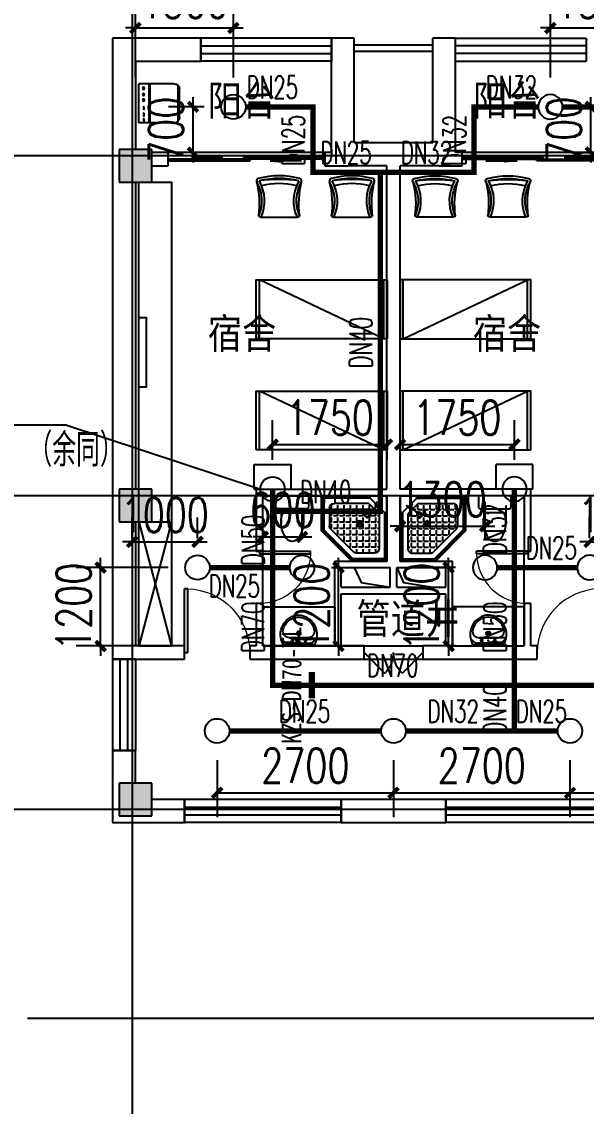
# Model space of a CAD drawing. Extents: x 0 to 2838408, y -923048 to 203859.
# Drawn here: x 2679573 to 2688213, y -485402 to -468805 of the extents above; entities that cross this region are included whole.
import ezdxf
from ezdxf.enums import TextEntityAlignment as Align

# ---------------------------------------------------------------- set-up
doc = ezdxf.new("R2010")
doc.units = 0
doc.header["$LTSCALE"] = 1000
for name, color, linetype in [('A-Fixt', 81, 'Continuous'), ('CLAYER', 7, 'Continuous'), ('COLUMN', 9, 'Continuous'), ('DIM_喷淋', 3, 'Continuous'), ('DOOR_FIRE', 4, 'Continuous'), ('DOTE', 8, 'Continuous'), ('E2-栏杆', 92, 'Continuous'), ('EQUIP_喷头', 7, 'Continuous'), ('PIPE-喷淋', 6, 'Continuous'), ('PUB_HATCH', 8, 'Continuous'), ('PUB_TEXT', 7, 'Continuous'), ('TEXT_喷淋', 7, 'Continuous'), ('TWT_DIM', 3, 'Continuous'), ('WALL', 9, 'Continuous'), ('WINDOW', 4, 'Continuous'), ('XREF', 8, 'Continuous'), ('抗震支吊架', 2, 'Continuous'), ('洁具', 213, 'Continuous'), ('配景', 3, 'Continuous')]:
    doc.layers.add(name, color=color, linetype=linetype)
doc.styles.add('_TCH_DIM', font='SIMPLEX', dxfattribs={"bigfont": 'GBCBIG'})
doc.styles.add('_TCH_DIM_T3', font='SIMPLEX', dxfattribs={"width": 0.75, "bigfont": 'HZTXT'})
doc.styles.add('_TWT_PIPEDN', font='SIMPLEX', dxfattribs={"width": 0.8, "height": 2.3, "bigfont": 'HZTXT'})
doc.styles.add('kzcad', font='', dxfattribs={"width": 0.8})
doc.styles.get("Standard").update_dxf_attribs({"font": 'geniso.shx', "bigfont": 'hztxt.shx'})
doc.styles.get('kzcad').set_extended_font_data('SimSun')
doc.dimstyles.new('_TWT_ARCH&&150', dxfattribs={"dimtxt": 525, "dimasz": 150, "dimexe": 375, "dimexo": 450, "dimgap": 150, "dimtad": 1, "dimdec": 0, "dimzin": 0, "dimdsep": 46, "dimtxsty": '_TCH_DIM_T3', "dimblk": 'ARCHTICK', "dimcen": 0.09, "dimclrt": 7, "dimazin": 2, "dimtfac": 1, "dimtdec": 0, "dimtix": 1, "dimtmove": 2, "dimatfit": 3, "dimfxl": 1, "dimtolj": 1, "dimtzin": 0, "dimarcsym": 0})

# ---------------------------------------------------------------- blocks, each defined once
blk = doc.blocks.new('1F平面-CAD导入_dwg_Drawing4_t3_dwg_$plan$00001613-474159-1F-927810-1F')
at = {"layer": '洁具'}
for p, q in [((-200, 170), (-430, 170)), ((-30, 250), (-170, 250)), ((-260, -140), (-260, 140)), ((-200, -170), (-200, -220)), ((-170, -250), (-30, -250))]:
    blk.add_line(p, q, dxfattribs=at)
for points in [[(-200, 220), (-200, 170), (-200, -170), (-430, -170)], [(0, -220), (0, 220)]]:
    blk.add_lwpolyline(points, dxfattribs=at)
for centre, radius, start, end in [((-413, -227), 398, 67.4505, 126.6381), ((-170, 220), 30, 90, 180), ((-30, 220), 30, 0, 90), ((-590, 0), 110, 123.4509, 236.5491), ((-413, 227), 398, 233.3619, 292.5495), ((-170, -220), 30, 180, 270), ((-30, -220), 30, 270, 0)]:
    blk.add_arc(centre, radius, start, end, dxfattribs=at)
blk = doc.blocks.new('$lvtry$00000169')
at = {"color": 0}
for p, q in [((259, -36), (259, 0)), ((259, -36), (36, -259)), ((276, -120), (120, -276)), ((144, -151), (291, -298)), ((151, -144), (298, -291)), ((259, -24), (976, -24)), ((259, -36), (964, -36)), ((270, -213), (270, -143)), ((276, -120), (808, -120)), ((366, -213), (366, -143)), ((462, -213), (462, -143)), ((558, -213), (558, -143)), ((655, -213), (655, -143)), ((751, -213), (751, -143)), ((847, -213), (847, -143)), ((964, -36), (976, -24)), ((964, -36), (964, -525)), ((976, -24), (976, -530)), ((36, -259), (0, -259)), ((24, -259), (24, -976)), ((36, -259), (36, -964)), ((120, -276), (120, -808)), ((120, -309), (147, -309)), ((173, -309), (173, -239)), ((173, -309), (243, -309)), ((183, -213), (205, -213)), ((220, -213), (243, -213)), ((270, -213), (340, -213)), ((270, -263), (270, -239)), ((334, -309), (340, -309)), ((366, -213), (436, -213)), ((366, -309), (366, -239)), ((366, -309), (436, -309)), ((462, -213), (532, -213)), ((462, -309), (462, -239)), ((462, -309), (532, -309)), ((558, -213), (628, -213)), ((558, -309), (558, -239)), ((558, -309), (628, -309)), ((655, -213), (725, -213)), ((655, -309), (655, -239)), ((655, -309), (725, -309)), ((751, -213), (821, -213)), ((751, -309), (751, -239)), ((751, -309), (821, -309)), ((847, -213), (880, -213)), ((847, -309), (847, -239)), ((847, -309), (880, -309)), ((880, -192), (880, -460)), ((120, -405), (147, -405)), ((173, -405), (173, -335)), ((173, -405), (243, -405)), ((173, -501), (173, -431)), ((270, -405), (270, -335)), ((270, -405), (340, -405)), ((270, -501), (270, -431)), ((366, -405), (366, -335)), ((366, -405), (379, -405)), ((366, -501), (366, -431)), ((462, -405), (462, -335)), ((462, -405), (532, -405)), ((462, -501), (462, -431)), ((558, -405), (558, -335)), ((558, -405), (628, -405)), ((558, -501), (558, -431)), ((655, -405), (655, -335)), ((655, -405), (725, -405)), ((655, -501), (655, -431)), ((751, -405), (751, -335)), ((751, -405), (821, -405)), ((751, -501), (751, -431)), ((847, -405), (847, -335)), ((847, -405), (880, -405)), ((847, -501), (847, -431)), ((120, -501), (147, -501)), ((120, -598), (147, -598)), ((173, -501), (243, -501)), ((173, -598), (173, -528)), ((173, -598), (243, -598)), ((173, -694), (173, -624)), ((270, -501), (340, -501)), ((270, -598), (270, -528)), ((270, -598), (340, -598)), ((270, -694), (270, -624)), ((366, -501), (436, -501)), ((366, -598), (366, -528)), ((366, -598), (436, -598)), ((366, -694), (366, -624)), ((462, -501), (532, -501)), ((462, -598), (462, -528)), ((462, -598), (532, -598)), ((462, -694), (462, -624)), ((859, -511), (511, -859)), ((964, -525), (525, -964)), ((976, -530), (530, -976)), ((558, -501), (628, -501)), ((558, -598), (558, -528)), ((558, -598), (628, -598)), ((558, -694), (558, -624)), ((655, -501), (725, -501)), ((655, -598), (655, -528)), ((655, -598), (725, -598)), ((655, -694), (655, -624)), ((751, -501), (821, -501)), ((751, -598), (751, -528)), ((751, -598), (773, -598)), ((847, -501), (867, -501)), ((964, -525), (976, -530)), ((120, -694), (147, -694)), ((120, -790), (147, -790)), ((173, -694), (243, -694)), ((173, -790), (173, -720)), ((173, -790), (243, -790)), ((173, -878), (173, -816)), ((270, -694), (340, -694)), ((270, -790), (270, -720)), ((270, -790), (340, -790)), ((270, -880), (270, -816)), ((366, -694), (436, -694)), ((366, -790), (366, -720)), ((366, -790), (436, -790)), ((366, -880), (366, -816)), ((462, -694), (532, -694)), ((462, -790), (462, -720)), ((462, -790), (532, -790)), ((462, -880), (462, -816)), ((558, -694), (628, -694)), ((558, -790), (558, -720)), ((558, -790), (580, -790)), ((655, -694), (676, -694)), ((36, -964), (24, -976)), ((24, -976), (530, -976)), ((36, -964), (525, -964)), ((192, -880), (460, -880)), ((525, -964), (530, -976))]:
    blk.add_line(p, q, dxfattribs=at)
blk.add_lwpolyline([(0, 0), (0, -1000), (540, -1000), (1000, -540), (1000, 0)], close=True)
for points in [[(0, 0), (0, -1000)], [(0, 0), (1000, 0)], [(1000, 0), (1000, -540)], [(136, -190), (148, -178), (132, -162), (121, -174)], [(190, -136), (178, -148), (162, -132), (174, -121)], [(1000, -540), (540, -1000)], [(0, -1000), (540, -1000)]]:
    blk.add_lwpolyline(points, close=True, dxfattribs=at)
for radius in [43.8, 31.1]:
    blk.add_circle((416, -428), radius, dxfattribs=at)
for centre, radius, start, end in [((808, -192), 72, 0, 90), ((296, -296), 40.6, 142.583, 128.4197), ((296, -296), 28.6, 145.828, 125.6599), ((808, -460), 72, 315, 0), ((192, -808), 72, 180, 270), ((460, -808), 72, 270, 315)]:
    blk.add_arc(centre, radius, start, end, dxfattribs=at)
for p in [(103, -156, 0), (156, -102, 0), (416, -428, 0)]:
    blk.add_point(p, dxfattribs=at)
blk = doc.blocks.new('$lvtry$00000178')
at = {"color": 0}
for p, q in [((-238, 0), (238, 0)), ((-214, -36), (-272, -91)), ((-180, -23), (180, -23)), ((-142, -105), (140, -105)), ((140, -105), (-142, -105)), ((216, -37), (268, -91))]:
    blk.add_line(p, q, dxfattribs=at)
blk.add_lwpolyline([(-104, -430, 0.224698), (110, -425, 0.348046), (269, -79), (239, 0), (-241, 0), (-271, -79, 0.356844)], format="xyb", close=True, dxfattribs=at)
for centre, radius in [((-100, -65), 16.3), ((1, -172), 31.6), ((100, -65), 16.3)]:
    blk.add_circle(centre, radius, dxfattribs=at)
at = {"color": 0, "lineweight": 13}
blk.add_circle((1, -172), 23, dxfattribs=at)
at = {"color": 0}
for centre, radius, start, end in [((-142, -205), 100, 90, 190.5602), ((-180, -73), 50, 90, 133.181), ((140, -205), 100, 349.4398, 90), ((180, -73), 50, 44.5607, 90), ((-1, -179), 243, 190.5602, 349.4398)]:
    blk.add_arc(centre, radius, start, end, dxfattribs=at)
for p in [(0, -65), (1, -172)]:
    blk.add_point(p, dxfattribs=at)
blk = doc.blocks.new('A$C70365C93')
at = {"layer": '洁具'}
blk.add_lwpolyline([(-1900, 2300), (-1900, 1700), (-800, 1700), (-800, 2300)], close=True, dxfattribs=at)
blk.add_blockref('$lvtry$00000178', (-1350, 2280), dxfattribs=at)
at = {"layer": '洁具', "rotation": 180}
blk.add_blockref('$lvtry$00000169', (0, 0), dxfattribs=at)
at = {"layer": '洁具', "extrusion": (0, 0, -1), "xscale": -1, "zscale": -1, "rotation": 90}
blk.add_blockref('1F平面-CAD导入_dwg_Drawing4_t3_dwg_$plan$00001613-474159-1F-927810-1F', (1450, 0), dxfattribs=at)
blk = doc.blocks.new('单人床')
at = {"layer": 'A-Fixt'}
for p, q in [((47774, 13973), (48674, 13973)), ((47774, 12073), (48674, 13973)), ((47774, 12073), (48674, 12073))]:
    blk.add_line(p, q, dxfattribs=at)
blk.add_lwpolyline([(47774, 14023), (48674, 14023), (48674, 12023), (47774, 12023), (47774, 14023)], dxfattribs=at)
blk = doc.blocks.new('CH_AP01')
for p, q in [((-311, 17), (-275, 0)), ((-275, 0), (275, 0)), ((275, 0), (311, 17))]:
    blk.add_line(p, q)
for centre, radius, start, end in [((-307, 555), 37.8, 100.1859, 202.8359), ((-1658, 202), 1360, 352.1659, 14.4283), ((-824, 250), 563, 335.5038, 31.0903), ((0, -579), 1213, 74.7104, 105.2896), ((0, -579), 1173, 75.0287, 104.9713), ((0, -1278), 1857, 80.611, 99.389), ((-824, 250), 603, 335.5038, 30.2691), ((0, -579), 1093, 75.8767, 104.1233), ((824, 250), 603, 149.7309, 204.4962), ((824, 250), 563, 148.9097, 204.4962), ((1658, 202), 1360, 165.5717, 187.8341), ((307, 555), 37.8, 337.1641, 79.8141)]:
    blk.add_arc(centre, radius, start, end)
blk = doc.blocks.new('A$C61295E98')
at = {"color": 3}
for p, q in [((544, 598), (0, 598)), ((0, 598), (0, 0)), ((161, 598), (161, 0)), ((170, 0), (170, 598)), ((603, 572), (603, 26)), ((624, 518), (624, 80)), ((544, 0), (0, 0))]:
    blk.add_line(p, q, dxfattribs=at)
for points in [[(82, 540), (75, 540), (75, 577), (82, 577)], [(82, 453), (75, 453), (75, 490), (82, 490)], [(82, 353), (75, 353), (75, 389), (82, 389)]]:
    blk.add_lwpolyline(points, close=True, dxfattribs=at)
for centre in [(74, 250), (74, 164), (74, 71)]:
    blk.add_circle(centre, 15.7, dxfattribs=at)
for centre, start, end in [((544, 518), 360, 90), ((544, 80), 270, 0)]:
    blk.add_arc(centre, 80, start, end, dxfattribs=at)
blk = doc.blocks.new('宿舍')
at = {"layer": 'A-Fixt'}
for p, q in [((47854, 13802), (48354, 15702)), ((48354, 13802), (47854, 15702)), ((47854, 13802), (48354, 13802))]:
    blk.add_line(p, q, dxfattribs=at)
for points in [[(47854, 8602), (48354, 8602), (48354, 15702), (47854, 15702)], [(47854, 10676), (47970, 10676), (47970, 11743), (47854, 11743)]]:
    blk.add_lwpolyline(points, close=True, dxfattribs=at)
at = {"xscale": -1, "rotation": 90}
for p in [(63677, 60475), (63677, 58775)]:
    blk.add_blockref('单人床', p, dxfattribs=at)
at = {"layer": 'A-Fixt', "xscale": -1, "rotation": 180}
for p in [(50002, 9140), (51117, 9140)]:
    blk.add_blockref('CH_AP01', p, dxfattribs=at)
at = {"layer": '配景', "color": 252}
blk.add_blockref('A$C61295E98', (47854, 7097), dxfattribs=at)
blk = doc.blocks.new('$WINLIB2D$00000001')
at = {"color": 0}
for points in [[(-0.5, 0.5), (-0.5, -0.5)], [(-0.5, 0.5), (0.5, 0.5)], [(0.5, -0.5), (0.5, 0.5)], [(0.5, 0.1667), (-0.5, 0.1667)], [(0.5, -0.1667), (-0.5, -0.1667)], [(-0.5, -0.5), (0.5, -0.5)]]:
    blk.add_lwpolyline(points, dxfattribs=at)
blk = doc.blocks.new('$DorLib2D$00000131')
at = {"color": 0, "linetype": 'Continuous'}
for p, q in [((0.15, 0.125), (0.2319, 0.1973)), ((0.2319, 0.1973), (0.2319, 0.125)), ((-0.5, 0.125), (-0.5, 0)), ((0.0192, 0.125), (-0.5, 0.125)), ((0.0192, 0), (0.0192, 0.125)), ((0.35, 0.125), (0.15, 0.125)), ((-0.5, 0), (0.0192, 0)), ((-0.024, 0), (0.5, 0)), ((-0.024, -0.125), (-0.024, 0)), ((0.5, 0), (0.5, -0.125)), ((-0.35, -0.125), (-0.15, -0.125)), ((-0.2319, -0.1973), (-0.2319, -0.125)), ((-0.15, -0.125), (-0.2319, -0.1973)), ((0.5, -0.125), (-0.024, -0.125))]:
    blk.add_line(p, q, dxfattribs=at)
blk = doc.blocks.new('$DorLib2D$00000116')
at = {"color": 0}
for p, q in [((-0.5, 0), (-0.146, 0.354)), ((0.5, 0), (0.146, 0.354))]:
    blk.add_line(p, q, dxfattribs=at)
for centre, start, end in [((-0.5, 0), 0, 45), ((0.5, 0), 135, 180)]:
    blk.add_arc(centre, 0.5, start, end, dxfattribs=at)
blk = doc.blocks.new('$DorLib2D$00000001')
for p, q in [((0.45, 0.975), (0.5, 0.975)), ((0.45, 0), (0.45, 0.975)), ((0.5, 0), (0.5, 0.975)), ((0.5, 0), (0.45, 0))]:
    blk.add_line(p, q)
at = {"lineweight": 13}
blk.add_arc((0.475, 0), 0.975, 91.4693, 180, dxfattribs=at)
blk = doc.blocks.new('3F1')
at = {"layer": 'PUB_HATCH'}
for points in [[(2345016.7, -470758.3), (2345016.7, -471258.3), (2345516.7, -471258.3), (2345516.7, -470758.3)], [(2345016.7, -475958.3), (2345016.7, -476458.3), (2345516.7, -476458.3), (2345516.7, -475958.3)], [(2345016.7, -480458.3), (2345016.7, -480958.3), (2345516.7, -480958.3), (2345516.7, -480458.3)]]:
    blk.add_hatch(color=256, dxfattribs=at).paths.add_polyline_path(points)
for points in [[(2348616.7, -477158.3), (2348720.3, -477388.5), (2349166.7, -477458.3)], [(2349266.7, -477158.3), (2349370.3, -477388.5), (2349816.7, -477458.3)]]:
    blk.add_lwpolyline(points)
at = {"layer": 'COLUMN'}
for p, q in [((2345016.7, -470758.3), (2345016.7, -471258.3)), ((2345516.7, -470758.3), (2345016.7, -470758.3)), ((2345516.7, -471258.3), (2345516.7, -470758.3)), ((2345016.7, -471258.3), (2345516.7, -471258.3)), ((2345016.7, -475958.3), (2345016.7, -476458.3)), ((2345516.7, -475958.3), (2345016.7, -475958.3)), ((2345516.7, -476458.3), (2345516.7, -475958.3)), ((2345016.7, -476458.3), (2345516.7, -476458.3)), ((2345016.7, -480458.3), (2345016.7, -480958.3)), ((2345516.7, -480458.3), (2345016.7, -480458.3)), ((2345516.7, -480958.3), (2345516.7, -480458.3)), ((2345016.7, -480958.3), (2345516.7, -480958.3))]:
    blk.add_line(p, q, dxfattribs=at)
at = {"layer": 'DOOR_FIRE'}
for p, q in [((2348766.7, -478358.3), (2349666.7, -478358.3)), ((2348766.7, -478558.3), (2349666.7, -478558.3))]:
    blk.add_line(p, q, dxfattribs=at)
at = {"layer": 'DOTE'}
for p, q in [((2345216.7, -467258.3), (2345216.7, -550458.3)), ((2345216.7, -467258.3), (2345216.7, -472708.1)), ((2453916.7, -470858.3), (2343216.7, -470858.3)), ((2453916.7, -470858.3), (2343216.7, -470858.3)), ((2346821.2, -470858.3), (2343216.7, -470858.3)), ((2453916.7, -476058.3), (2343216.7, -476058.3)), ((2453916.7, -480858.3), (2343216.7, -480858.3)), ((2364062.1, -484058.3), (2343616.1, -484058.3))]:
    blk.add_line(p, q, dxfattribs=at)
at = {"layer": 'E2-栏杆'}
for points in [[(2348616.7, -469158.3), (2349816.7, -469158.3)], [(2348616.7, -469258.3), (2349816.7, -469258.3)]]:
    blk.add_lwpolyline(points, dxfattribs=at)
at = {"layer": 'WALL'}
for p, q in [((2346266.7, -469058.3), (2344916.7, -469058.3)), ((2344916.7, -469058.3), (2344916.7, -470858.3)), ((2346266.7, -469408.3), (2346266.7, -469058.3)), ((2348616.7, -469058.3), (2348266.7, -469058.3)), ((2348266.7, -469058.3), (2348266.7, -469408.3)), ((2348616.7, -470658.3), (2348616.7, -469058.3)), ((2349816.7, -470658.3), (2349816.7, -469058.3)), ((2350166.7, -469058.3), (2349816.7, -469058.3)), ((2350166.7, -469408.3), (2350166.7, -469058.3)), ((2345266.7, -469408.3), (2346266.7, -469408.3)), ((2345266.7, -469408.3), (2345266.7, -470758.3)), ((2348266.7, -470808.3), (2348266.7, -469408.3)), ((2350166.7, -470808.3), (2350166.7, -469408.3)), ((2349216.7, -470658.3), (2348616.7, -470658.3)), ((2349816.7, -470658.3), (2349216.7, -470658.3)), ((2344916.7, -470858.3), (2344916.7, -476208.3)), ((2345766.7, -470808.3), (2345516.7, -470808.3)), ((2345766.7, -471008.3), (2345766.7, -470808.3)), ((2348266.7, -470808.3), (2348166.7, -470808.3)), ((2348166.7, -470808.3), (2348166.7, -471008.3)), ((2350266.7, -470808.3), (2350166.7, -470808.3)), ((2350266.7, -471008.3), (2350266.7, -470808.3)), ((2345516.7, -471008.3), (2345766.7, -471008.3)), ((2348166.7, -471008.3), (2348516.7, -471008.3)), ((2349116.7, -471008.3), (2348516.7, -471008.3)), ((2349116.7, -475958.3), (2349116.7, -471008.3)), ((2349916.7, -471008.3), (2349316.7, -471008.3)), ((2349316.7, -475958.3), (2349316.7, -471008.3)), ((2349916.7, -471008.3), (2350266.7, -471008.3)), ((2345266.7, -471258.3), (2345266.7, -475958.3)), ((2347116.7, -475958.3), (2349116.7, -475958.3)), ((2347116.7, -475958.3), (2347116.7, -476908.3)), ((2351316.7, -475958.3), (2349316.7, -475958.3)), ((2351316.7, -476908.3), (2351316.7, -475958.3)), ((2347216.7, -476058.3), (2349116.7, -476058.3)), ((2347216.7, -476908.3), (2347216.7, -476058.3)), ((2349116.7, -477058.3), (2349116.7, -476058.3)), ((2349316.7, -477058.3), (2349316.7, -476058.3)), ((2351216.7, -476058.3), (2349316.7, -476058.3)), ((2351216.7, -476058.3), (2351216.7, -476908.3)), ((2344916.7, -476208.3), (2344916.7, -478458.3)), ((2345266.7, -476458.3), (2345266.7, -478358.3)), ((2347116.7, -476908.3), (2347216.7, -476908.3)), ((2351216.7, -476908.3), (2351316.7, -476908.3)), ((2348316.7, -477058.3), (2349116.7, -477058.3)), ((2348316.7, -477558.3), (2348316.7, -477058.3)), ((2348416.7, -477158.3), (2349166.7, -477158.3)), ((2348416.7, -477458.3), (2348416.7, -477158.3)), ((2349166.7, -477458.3), (2349166.7, -477158.3)), ((2349266.7, -477158.3), (2350016.7, -477158.3)), ((2349266.7, -477458.3), (2349266.7, -477158.3)), ((2349316.7, -477058.3), (2350116.7, -477058.3)), ((2350016.7, -477458.3), (2350016.7, -477158.3)), ((2350116.7, -477558.3), (2350116.7, -477058.3)), ((2348416.7, -477458.3), (2349166.7, -477458.3)), ((2349266.7, -477458.3), (2350016.7, -477458.3)), ((2348316.7, -478358.3), (2348316.7, -477558.3)), ((2348416.7, -477558.3), (2349216.7, -477558.3)), ((2348416.7, -478358.3), (2348416.7, -477558.3)), ((2349216.7, -477558.3), (2350016.7, -477558.3)), ((2350016.7, -478358.3), (2350016.7, -477558.3)), ((2350116.7, -478358.3), (2350116.7, -477558.3)), ((2347216.7, -477708.3), (2347116.7, -477708.3)), ((2347116.7, -477708.3), (2347116.7, -478358.3)), ((2347216.7, -478358.3), (2347216.7, -477708.3)), ((2351316.7, -477708.3), (2351216.7, -477708.3)), ((2351216.7, -477708.3), (2351216.7, -478358.3)), ((2351316.7, -478358.3), (2351316.7, -477708.3)), ((2344916.7, -478458.3), (2344916.7, -478558.3)), ((2346016.7, -478358.3), (2345266.7, -478358.3)), ((2346016.7, -478558.3), (2346016.7, -478358.3)), ((2347116.7, -478358.3), (2347016.7, -478358.3)), ((2347016.7, -478358.3), (2347016.7, -478558.3)), ((2347216.7, -478358.3), (2348316.7, -478358.3)), ((2348766.7, -478358.3), (2348416.7, -478358.3)), ((2348766.7, -478558.3), (2348766.7, -478358.3)), ((2350016.7, -478358.3), (2349666.7, -478358.3)), ((2349666.7, -478358.3), (2349666.7, -478558.3)), ((2350116.7, -478358.3), (2351216.7, -478358.3)), ((2351416.7, -478358.3), (2351316.7, -478358.3)), ((2351416.7, -478558.3), (2351416.7, -478358.3)), ((2344916.7, -478558.3), (2345266.7, -478558.3)), ((2345266.7, -478558.3), (2346016.7, -478558.3)), ((2347016.7, -478558.3), (2347116.7, -478558.3)), ((2347116.7, -478558.3), (2348316.7, -478558.3)), ((2348316.7, -478558.3), (2348766.7, -478558.3)), ((2349666.7, -478558.3), (2350116.7, -478558.3)), ((2350116.7, -478558.3), (2351316.7, -478558.3)), ((2351316.7, -478558.3), (2351416.7, -478558.3)), ((2345266.7, -479958.3), (2344916.7, -479958.3)), ((2344916.7, -479958.3), (2344916.7, -481058.3)), ((2345266.7, -480458.3), (2345266.7, -479958.3)), ((2346017.2, -480708.3), (2345516.7, -480708.3)), ((2346017.2, -481058.3), (2346017.2, -480708.3)), ((2350016.7, -480708.3), (2348417.2, -480708.3)), ((2348417.2, -480708.3), (2348417.2, -481058.3)), ((2350016.7, -481058.3), (2350016.7, -480708.3)), ((2344916.7, -481058.3), (2346017.2, -481058.3)), ((2348417.2, -481058.3), (2350016.7, -481058.3))]:
    blk.add_line(p, q, dxfattribs=at)
at = {"layer": 'WINDOW'}
for p, q in [((2348166.7, -470808.3), (2345766.7, -470808.3)), ((2352666.7, -470808.3), (2350266.7, -470808.3)), ((2347216.7, -477708.3), (2347216.7, -476908.3)), ((2351216.7, -477708.3), (2351216.7, -476908.3))]:
    blk.add_line(p, q, dxfattribs=at)
at = {"xscale": -1, "rotation": 180}
for name, p in [('宿舍', (2297462.9, -462656.6)), ('A$C70365C93', (2349116.7, -476058.3))]:
    blk.add_blockref(name, p, dxfattribs=at)
at = {"rotation": 180}
for name, p in [('宿舍', (2400970.6, -462656.6)), ('A$C70365C93', (2349316.7, -476058.3))]:
    blk.add_blockref(name, p, dxfattribs=at)
at = {"layer": 'DOOR_FIRE', "xscale": 900, "yscale": -900, "zscale": 200}
blk.add_blockref('$DorLib2D$00000116', (2349216.7, -478458.3), dxfattribs=at)
at = {"layer": 'WINDOW'}
for name, p, xscale, yscale, zscale, rotation in [('$WINLIB2D$00000001', (2347266.7, -469233.3), 2000, 350, 2000, 180.000000000001), ('$WINLIB2D$00000001', (2351166.7, -469233.3), -2000, 350, -2000, 180), ('$DorLib2D$00000131', (2346966.7, -470908.3), 2400, -200, 2400, 180), ('$DorLib2D$00000131', (2351466.7, -470908.3), -2400, -200, -2400, 180), ('$DorLib2D$00000001', (2347166.7, -477308.3), 800, -800, 800, 90), ('$DorLib2D$00000001', (2351266.7, -477308.3), 800, 800, 800, 90), ('$WINLIB2D$00000001', (2345091.7, -479258.3), 1400, 350, 1400, 270.0000000000056), ('$WINLIB2D$00000001', (2347217.2, -480883.3), 2400, 350, 2400, 179.9999999999996), ('$WINLIB2D$00000001', (2351216.7, -480883.3), 2400, 350, 2400, 179.9999999999996)]:
    blk.add_blockref(name, p, dxfattribs=dict(at, xscale=xscale, yscale=yscale, zscale=zscale, rotation=rotation))
at = {"layer": 'WINDOW', "yscale": 1000}
for p, xscale, zscale in [((2346516.7, -478458.3), -1000, -1000), ((2351916.7, -478458.3), 1000, 1000)]:
    blk.add_blockref('$DorLib2D$00000001', p, dxfattribs=dict(at, xscale=xscale, zscale=zscale))
at = {"layer": 'CLAYER'}
blk.add_text('管道井', height=525, dxfattribs=at).set_placement((2348649.1, -478221.3))
at = {"layer": 'PUB_TEXT'}
for s, p in [('阳台', (2346373.5, -470290.2)), ('阳台', (2350433.9, -470290.2)), ('宿舍', (2346373.5, -473858)), ('宿舍', (2350427.9, -473858))]:
    blk.add_text(s, height=525, dxfattribs=at).set_placement(p)
blk = doc.blocks.new('_ArchTick')
at = {"color": 0, "linetype": 'ByBlock', "const_width": 0.4}
blk.add_lwpolyline([(-0.5, -0.5), (0.5, 0.5)], dxfattribs=at)
blk = doc.blocks.new('*D2399')
at = {"layer": 'Defpoints', "color": 0, "linetype": 'ByBlock', "transparency": 16777216}
for p in [(2686663, -476525), (2685363, -477158), (2686663, -477158)]:
    blk.add_point(p, dxfattribs=at)
at = {"layer": 'TWT_DIM', "color": 0, "linetype": 'ByBlock', "lineweight": -2, "transparency": 16777216}
for p, q in [((2685363, -476708), (2685363, -476150)), ((2686663, -476708), (2686663, -476150)), ((2685363, -476525), (2685213, -476525)), ((2685363, -476525), (2686663, -476525)), ((2686663, -476525), (2686813, -476525))]:
    blk.add_line(p, q, dxfattribs=at)
at = {"layer": 'TWT_DIM', "color": 0, "linetype": 'ByBlock', "lineweight": -2, "transparency": 16777216, "xscale": 150, "yscale": 150, "zscale": 150}
blk.add_blockref('_ArchTick', (2685363, -476525), dxfattribs=at)
at = {"layer": 'TWT_DIM', "color": 0, "linetype": 'ByBlock', "lineweight": -2, "transparency": 16777216, "xscale": 150, "yscale": 150, "zscale": 150, "rotation": 180}
blk.add_blockref('_ArchTick', (2686663, -476525), dxfattribs=at)
at = {"layer": 'TWT_DIM', "color": 7, "linetype": 'ByBlock', "transparency": 16777216, "insert": (2686013, -476112), "char_height": 525, "attachment_point": 5, "style": '_TCH_DIM_T3'}
blk.add_mtext('\\A1;1300', dxfattribs=at)
blk = doc.blocks.new('*D2444')
at = {"layer": 'Defpoints', "color": 0, "linetype": 'ByBlock', "transparency": 16777216}
for p in [(2689163, -468901), (2687663, -470108), (2689163, -470108)]:
    blk.add_point(p, dxfattribs=at)
at = {"layer": 'TWT_DIM', "color": 0, "linetype": 'ByBlock', "lineweight": -2, "transparency": 16777216}
for p, q in [((2687663, -469658), (2687663, -468526)), ((2689163, -469658), (2689163, -468526)), ((2687663, -468901), (2687513, -468901)), ((2687663, -468901), (2689163, -468901)), ((2689163, -468901), (2689313, -468901))]:
    blk.add_line(p, q, dxfattribs=at)
at = {"layer": 'TWT_DIM', "color": 0, "linetype": 'ByBlock', "lineweight": -2, "transparency": 16777216, "xscale": 150, "yscale": 150, "zscale": 150}
blk.add_blockref('_ArchTick', (2687663, -468901), dxfattribs=at)
at = {"layer": 'TWT_DIM', "color": 0, "linetype": 'ByBlock', "lineweight": -2, "transparency": 16777216, "xscale": 150, "yscale": 150, "zscale": 150, "rotation": 180}
blk.add_blockref('_ArchTick', (2689163, -468901), dxfattribs=at)
at = {"layer": 'TWT_DIM', "color": 7, "linetype": 'ByBlock', "transparency": 16777216, "insert": (2688413, -468488), "char_height": 525, "attachment_point": 5, "style": '_TCH_DIM_T3'}
blk.add_mtext('\\A1;1500', dxfattribs=at)
blk = doc.blocks.new('*D2445')
at = {"layer": 'Defpoints', "color": 0, "linetype": 'ByBlock', "transparency": 16777216}
for p in [(2687663, -470108), (2688282, -470108), (2687663, -470808)]:
    blk.add_point(p, dxfattribs=at)
at = {"layer": 'TWT_DIM', "color": 0, "linetype": 'ByBlock', "lineweight": -2, "transparency": 16777216}
for p, q in [((2688282, -470108), (2688282, -469958)), ((2688113, -470108), (2688657, -470108)), ((2688282, -470808), (2688282, -470108)), ((2688113, -470808), (2688657, -470808)), ((2688282, -470808), (2688282, -470958))]:
    blk.add_line(p, q, dxfattribs=at)
at = {"layer": 'TWT_DIM', "color": 0, "linetype": 'ByBlock', "lineweight": -2, "transparency": 16777216, "xscale": 150, "yscale": 150, "zscale": 150}
for p, rotation in [((2688282, -470108), 270), ((2688282, -470808), 90)]:
    blk.add_blockref('_ArchTick', p, dxfattribs=dict(at, rotation=rotation))
at = {"layer": 'TWT_DIM', "color": 7, "linetype": 'ByBlock', "transparency": 16777216, "insert": (2687869, -470458), "char_height": 525, "attachment_point": 5, "rotation": 90, "style": '_TCH_DIM_T3'}
blk.add_mtext('\\A1;700', dxfattribs=at)
blk = doc.blocks.new('*D2446')
at = {"layer": 'Defpoints', "color": 0, "linetype": 'ByBlock', "transparency": 16777216}
for p in [(2682813, -468901), (2681313, -470108), (2682813, -470108)]:
    blk.add_point(p, dxfattribs=at)
at = {"layer": 'TWT_DIM', "color": 0, "linetype": 'ByBlock', "lineweight": -2, "transparency": 16777216}
for p, q in [((2681313, -469658), (2681313, -468526)), ((2682813, -469658), (2682813, -468526)), ((2681313, -468901), (2681163, -468901)), ((2681313, -468901), (2682813, -468901)), ((2682813, -468901), (2682963, -468901))]:
    blk.add_line(p, q, dxfattribs=at)
at = {"layer": 'TWT_DIM', "color": 0, "linetype": 'ByBlock', "lineweight": -2, "transparency": 16777216, "xscale": 150, "yscale": 150, "zscale": 150}
blk.add_blockref('_ArchTick', (2681313, -468901), dxfattribs=at)
at = {"layer": 'TWT_DIM', "color": 0, "linetype": 'ByBlock', "lineweight": -2, "transparency": 16777216, "xscale": 150, "yscale": 150, "zscale": 150, "rotation": 180}
blk.add_blockref('_ArchTick', (2682813, -468901), dxfattribs=at)
at = {"layer": 'TWT_DIM', "color": 7, "linetype": 'ByBlock', "transparency": 16777216, "insert": (2682063, -468488), "char_height": 525, "attachment_point": 5, "style": '_TCH_DIM_T3'}
blk.add_mtext('\\A1;1500', dxfattribs=at)
blk = doc.blocks.new('*D2447')
at = {"layer": 'Defpoints', "color": 0, "linetype": 'ByBlock', "transparency": 16777216}
for p in [(2682194, -470108), (2682813, -470108), (2682813, -470808)]:
    blk.add_point(p, dxfattribs=at)
at = {"layer": 'TWT_DIM', "color": 0, "linetype": 'ByBlock', "lineweight": -2, "transparency": 16777216}
for p, q in [((2682194, -470108), (2682194, -469958)), ((2682363, -470108), (2681819, -470108)), ((2682194, -470808), (2682194, -470108)), ((2682363, -470808), (2681819, -470808)), ((2682194, -470808), (2682194, -470958))]:
    blk.add_line(p, q, dxfattribs=at)
at = {"layer": 'TWT_DIM', "color": 0, "linetype": 'ByBlock', "lineweight": -2, "transparency": 16777216, "xscale": 150, "yscale": 150, "zscale": 150}
for p, rotation in [((2682194, -470108), 270), ((2682194, -470808), 90)]:
    blk.add_blockref('_ArchTick', p, dxfattribs=dict(at, rotation=rotation))
at = {"layer": 'TWT_DIM', "color": 7, "linetype": 'ByBlock', "transparency": 16777216, "insert": (2681781, -470458), "char_height": 525, "attachment_point": 5, "rotation": 90, "style": '_TCH_DIM_T3'}
blk.add_mtext('\\A1;700', dxfattribs=at)
blk = doc.blocks.new('*D2562')
at = {"layer": 'Defpoints', "color": 0, "linetype": 'ByBlock', "transparency": 16777216}
for p in [(2687963, -479658), (2690663, -479658), (2690663, -480605)]:
    blk.add_point(p, dxfattribs=at)
at = {"layer": 'DIM_喷淋', "color": 0, "linetype": 'ByBlock', "lineweight": -2, "transparency": 16777216}
for p, q in [((2687963, -480108), (2687963, -480980)), ((2690663, -480108), (2690663, -480980)), ((2687963, -480605), (2690663, -480605))]:
    blk.add_line(p, q, dxfattribs=at)
at = {"layer": 'DIM_喷淋', "color": 0, "linetype": 'ByBlock', "lineweight": -2, "transparency": 16777216, "xscale": 150, "yscale": 150, "zscale": 150, "rotation": 180}
blk.add_blockref('_ArchTick', (2687963, -480605), dxfattribs=at)
at = {"layer": 'DIM_喷淋', "color": 0, "linetype": 'ByBlock', "lineweight": -2, "transparency": 16777216, "xscale": 150, "yscale": 150, "zscale": 150}
blk.add_blockref('_ArchTick', (2690663, -480605), dxfattribs=at)
at = {"layer": 'DIM_喷淋', "color": 7, "linetype": 'ByBlock', "transparency": 16777216, "insert": (2689313, -480192), "char_height": 525, "attachment_point": 5, "style": '_TCH_DIM_T3'}
blk.add_mtext('\\A1;2700', dxfattribs=at)
blk = doc.blocks.new('*D2563')
at = {"layer": 'Defpoints', "color": 0, "linetype": 'ByBlock', "transparency": 16777216}
for p in [(2685263, -479658), (2687963, -479658), (2687963, -480605)]:
    blk.add_point(p, dxfattribs=at)
at = {"layer": 'DIM_喷淋', "color": 0, "linetype": 'ByBlock', "lineweight": -2, "transparency": 16777216}
for p, q in [((2685263, -480108), (2685263, -480980)), ((2687963, -480108), (2687963, -480980)), ((2685263, -480605), (2687963, -480605))]:
    blk.add_line(p, q, dxfattribs=at)
at = {"layer": 'DIM_喷淋', "color": 0, "linetype": 'ByBlock', "lineweight": -2, "transparency": 16777216, "xscale": 150, "yscale": 150, "zscale": 150, "rotation": 180}
blk.add_blockref('_ArchTick', (2685263, -480605), dxfattribs=at)
at = {"layer": 'DIM_喷淋', "color": 0, "linetype": 'ByBlock', "lineweight": -2, "transparency": 16777216, "xscale": 150, "yscale": 150, "zscale": 150}
blk.add_blockref('_ArchTick', (2687963, -480605), dxfattribs=at)
at = {"layer": 'DIM_喷淋', "color": 7, "linetype": 'ByBlock', "transparency": 16777216, "insert": (2686613, -480192), "char_height": 525, "attachment_point": 5, "style": '_TCH_DIM_T3'}
blk.add_mtext('\\A1;2700', dxfattribs=at)
blk = doc.blocks.new('*D2564')
at = {"layer": 'Defpoints', "color": 0, "linetype": 'ByBlock', "transparency": 16777216}
for p in [(2682563, -479658), (2685263, -479658), (2685263, -480605)]:
    blk.add_point(p, dxfattribs=at)
at = {"layer": 'DIM_喷淋', "color": 0, "linetype": 'ByBlock', "lineweight": -2, "transparency": 16777216}
for p, q in [((2682563, -480108), (2682563, -480980)), ((2685263, -480108), (2685263, -480980)), ((2682563, -480605), (2685263, -480605))]:
    blk.add_line(p, q, dxfattribs=at)
at = {"layer": 'DIM_喷淋', "color": 0, "linetype": 'ByBlock', "lineweight": -2, "transparency": 16777216, "xscale": 150, "yscale": 150, "zscale": 150, "rotation": 180}
blk.add_blockref('_ArchTick', (2682563, -480605), dxfattribs=at)
at = {"layer": 'DIM_喷淋', "color": 0, "linetype": 'ByBlock', "lineweight": -2, "transparency": 16777216, "xscale": 150, "yscale": 150, "zscale": 150}
blk.add_blockref('_ArchTick', (2685263, -480605), dxfattribs=at)
at = {"layer": 'DIM_喷淋', "color": 7, "linetype": 'ByBlock', "transparency": 16777216, "insert": (2683913, -480192), "char_height": 525, "attachment_point": 5, "style": '_TCH_DIM_T3'}
blk.add_mtext('\\A1;2700', dxfattribs=at)
blk = doc.blocks.new('*D2605')
at = {"layer": 'Defpoints', "color": 0, "linetype": 'ByBlock', "transparency": 16777216}
for p in [(2687113, -475276), (2685363, -475958), (2687113, -475958)]:
    blk.add_point(p, dxfattribs=at)
at = {"layer": 'TWT_DIM', "color": 0, "linetype": 'ByBlock', "lineweight": -2, "transparency": 16777216}
for p, q in [((2685363, -475508), (2685363, -474901)), ((2687113, -475508), (2687113, -474901)), ((2685363, -475276), (2687113, -475276))]:
    blk.add_line(p, q, dxfattribs=at)
at = {"layer": 'TWT_DIM', "color": 0, "linetype": 'ByBlock', "lineweight": -2, "transparency": 16777216, "xscale": 150, "yscale": 150, "zscale": 150, "rotation": 180}
blk.add_blockref('_ArchTick', (2685363, -475276), dxfattribs=at)
at = {"layer": 'TWT_DIM', "color": 0, "linetype": 'ByBlock', "lineweight": -2, "transparency": 16777216, "xscale": 150, "yscale": 150, "zscale": 150}
blk.add_blockref('_ArchTick', (2687113, -475276), dxfattribs=at)
at = {"layer": 'TWT_DIM', "color": 7, "linetype": 'ByBlock', "transparency": 16777216, "insert": (2686238, -474863), "char_height": 525, "attachment_point": 5, "style": '_TCH_DIM_T3'}
blk.add_mtext('\\A1;1750', dxfattribs=at)
blk = doc.blocks.new('*D2606')
at = {"layer": 'Defpoints', "color": 0, "linetype": 'ByBlock', "transparency": 16777216}
for p in [(2689263, -476765), (2688263, -477158), (2689263, -477158)]:
    blk.add_point(p, dxfattribs=at)
at = {"layer": 'TWT_DIM', "color": 0, "linetype": 'ByBlock', "lineweight": -2, "transparency": 16777216}
for p, q in [((2688263, -476708), (2688263, -476390)), ((2689263, -476708), (2689263, -476390)), ((2688263, -476765), (2688113, -476765)), ((2688263, -476765), (2689263, -476765)), ((2689263, -476765), (2689413, -476765))]:
    blk.add_line(p, q, dxfattribs=at)
at = {"layer": 'TWT_DIM', "color": 0, "linetype": 'ByBlock', "lineweight": -2, "transparency": 16777216, "xscale": 150, "yscale": 150, "zscale": 150}
blk.add_blockref('_ArchTick', (2688263, -476765), dxfattribs=at)
at = {"layer": 'TWT_DIM', "color": 0, "linetype": 'ByBlock', "lineweight": -2, "transparency": 16777216, "xscale": 150, "yscale": 150, "zscale": 150, "rotation": 180}
blk.add_blockref('_ArchTick', (2689263, -476765), dxfattribs=at)
at = {"layer": 'TWT_DIM', "color": 7, "linetype": 'ByBlock', "transparency": 16777216, "insert": (2688763, -476352), "char_height": 525, "attachment_point": 5, "style": '_TCH_DIM_T3'}
blk.add_mtext('\\A1;1000', dxfattribs=at)
blk = doc.blocks.new('*D2607')
at = {"layer": 'Defpoints', "color": 0, "linetype": 'ByBlock', "transparency": 16777216}
for p in [(2686105, -477158), (2686663, -477158), (2686663, -478358)]:
    blk.add_point(p, dxfattribs=at)
at = {"layer": 'TWT_DIM', "color": 0, "linetype": 'ByBlock', "lineweight": -2, "transparency": 16777216}
for p, q in [((2686105, -477158), (2686105, -477008)), ((2686213, -477158), (2685730, -477158)), ((2686105, -478358), (2686105, -477158)), ((2686213, -478358), (2685730, -478358)), ((2686105, -478358), (2686105, -478508))]:
    blk.add_line(p, q, dxfattribs=at)
at = {"layer": 'TWT_DIM', "color": 0, "linetype": 'ByBlock', "lineweight": -2, "transparency": 16777216, "xscale": 150, "yscale": 150, "zscale": 150}
for p, rotation in [((2686105, -477158), 270), ((2686105, -478358), 90)]:
    blk.add_blockref('_ArchTick', p, dxfattribs=dict(at, rotation=rotation))
at = {"layer": 'TWT_DIM', "color": 7, "linetype": 'ByBlock', "transparency": 16777216, "insert": (2685692, -477758), "char_height": 525, "attachment_point": 5, "rotation": 90, "style": '_TCH_DIM_T3'}
blk.add_mtext('\\A1;1200', dxfattribs=at)
blk = doc.blocks.new('*D2609')
at = {"layer": 'Defpoints', "color": 0, "linetype": 'ByBlock', "transparency": 16777216}
for p in [(2685163, -475276), (2683413, -475958), (2685163, -475958)]:
    blk.add_point(p, dxfattribs=at)
at = {"layer": 'TWT_DIM', "color": 0, "linetype": 'ByBlock', "lineweight": -2, "transparency": 16777216}
for p, q in [((2683413, -475508), (2683413, -474901)), ((2685163, -475508), (2685163, -474901)), ((2683413, -475276), (2685163, -475276))]:
    blk.add_line(p, q, dxfattribs=at)
at = {"layer": 'TWT_DIM', "color": 0, "linetype": 'ByBlock', "lineweight": -2, "transparency": 16777216, "xscale": 150, "yscale": 150, "zscale": 150, "rotation": 180}
blk.add_blockref('_ArchTick', (2683413, -475276), dxfattribs=at)
at = {"layer": 'TWT_DIM', "color": 0, "linetype": 'ByBlock', "lineweight": -2, "transparency": 16777216, "xscale": 150, "yscale": 150, "zscale": 150}
blk.add_blockref('_ArchTick', (2685163, -475276), dxfattribs=at)
at = {"layer": 'TWT_DIM', "color": 7, "linetype": 'ByBlock', "transparency": 16777216, "insert": (2684288, -474863), "char_height": 525, "attachment_point": 5, "style": '_TCH_DIM_T3'}
blk.add_mtext('\\A1;1750', dxfattribs=at)
blk = doc.blocks.new('*D2610')
at = {"layer": 'Defpoints', "color": 0, "linetype": 'ByBlock', "transparency": 16777216}
for p in [(2682263, -476765), (2681263, -477158), (2682263, -477158)]:
    blk.add_point(p, dxfattribs=at)
at = {"layer": 'TWT_DIM', "color": 0, "linetype": 'ByBlock', "lineweight": -2, "transparency": 16777216}
for p, q in [((2681263, -476708), (2681263, -476390)), ((2682263, -476708), (2682263, -476390)), ((2681263, -476765), (2681113, -476765)), ((2681263, -476765), (2682263, -476765)), ((2682263, -476765), (2682413, -476765))]:
    blk.add_line(p, q, dxfattribs=at)
at = {"layer": 'TWT_DIM', "color": 0, "linetype": 'ByBlock', "lineweight": -2, "transparency": 16777216, "xscale": 150, "yscale": 150, "zscale": 150}
blk.add_blockref('_ArchTick', (2681263, -476765), dxfattribs=at)
at = {"layer": 'TWT_DIM', "color": 0, "linetype": 'ByBlock', "lineweight": -2, "transparency": 16777216, "xscale": 150, "yscale": 150, "zscale": 150, "rotation": 180}
blk.add_blockref('_ArchTick', (2682263, -476765), dxfattribs=at)
at = {"layer": 'TWT_DIM', "color": 7, "linetype": 'ByBlock', "transparency": 16777216, "insert": (2681763, -476352), "char_height": 525, "attachment_point": 5, "style": '_TCH_DIM_T3'}
blk.add_mtext('\\A1;1000', dxfattribs=at)
blk = doc.blocks.new('*D2611')
at = {"layer": 'Defpoints', "color": 0, "linetype": 'ByBlock', "transparency": 16777216}
for p in [(2683863, -476689), (2683263, -477158), (2683863, -477158)]:
    blk.add_point(p, dxfattribs=at)
at = {"layer": 'TWT_DIM', "color": 0, "linetype": 'ByBlock', "lineweight": -2, "transparency": 16777216}
for p, q in [((2683263, -476708), (2683263, -476314)), ((2683863, -476708), (2683863, -476314)), ((2683263, -476689), (2683113, -476689)), ((2683263, -476689), (2683863, -476689)), ((2683863, -476689), (2684013, -476689))]:
    blk.add_line(p, q, dxfattribs=at)
at = {"layer": 'TWT_DIM', "color": 0, "linetype": 'ByBlock', "lineweight": -2, "transparency": 16777216, "xscale": 150, "yscale": 150, "zscale": 150}
blk.add_blockref('_ArchTick', (2683263, -476689), dxfattribs=at)
at = {"layer": 'TWT_DIM', "color": 0, "linetype": 'ByBlock', "lineweight": -2, "transparency": 16777216, "xscale": 150, "yscale": 150, "zscale": 150, "rotation": 180}
blk.add_blockref('_ArchTick', (2683863, -476689), dxfattribs=at)
at = {"layer": 'TWT_DIM', "color": 7, "linetype": 'ByBlock', "transparency": 16777216, "insert": (2683563, -476276), "char_height": 525, "attachment_point": 5, "style": '_TCH_DIM_T3'}
blk.add_mtext('\\A1;600', dxfattribs=at)
blk = doc.blocks.new('*D2612')
at = {"layer": 'Defpoints', "color": 0, "linetype": 'ByBlock', "transparency": 16777216}
for p in [(2683863, -477158), (2684420, -477158), (2683863, -478358)]:
    blk.add_point(p, dxfattribs=at)
at = {"layer": 'TWT_DIM', "color": 0, "linetype": 'ByBlock', "lineweight": -2, "transparency": 16777216}
for p, q in [((2684420, -477158), (2684420, -477008)), ((2684313, -477158), (2684795, -477158)), ((2684420, -478358), (2684420, -477158)), ((2684313, -478358), (2684795, -478358)), ((2684420, -478358), (2684420, -478508))]:
    blk.add_line(p, q, dxfattribs=at)
at = {"layer": 'TWT_DIM', "color": 0, "linetype": 'ByBlock', "lineweight": -2, "transparency": 16777216, "xscale": 150, "yscale": 150, "zscale": 150}
for p, rotation in [((2684420, -477158), 270), ((2684420, -478358), 90)]:
    blk.add_blockref('_ArchTick', p, dxfattribs=dict(at, rotation=rotation))
at = {"layer": 'TWT_DIM', "color": 7, "linetype": 'ByBlock', "transparency": 16777216, "insert": (2684008, -477758), "char_height": 525, "attachment_point": 5, "rotation": 90, "style": '_TCH_DIM_T3'}
blk.add_mtext('\\A1;1200', dxfattribs=at)
blk = doc.blocks.new('*D2613')
at = {"layer": 'Defpoints', "color": 0, "linetype": 'ByBlock', "transparency": 16777216}
for p in [(2680780, -477158), (2682263, -477158), (2682263, -478358)]:
    blk.add_point(p, dxfattribs=at)
at = {"layer": 'TWT_DIM', "color": 0, "linetype": 'ByBlock', "lineweight": -2, "transparency": 16777216}
for p, q in [((2680780, -477158), (2680780, -477008)), ((2681813, -477158), (2680405, -477158)), ((2680780, -478358), (2680780, -477158)), ((2681813, -478358), (2680405, -478358)), ((2680780, -478358), (2680780, -478508))]:
    blk.add_line(p, q, dxfattribs=at)
at = {"layer": 'TWT_DIM', "color": 0, "linetype": 'ByBlock', "lineweight": -2, "transparency": 16777216, "xscale": 150, "yscale": 150, "zscale": 150}
for p, rotation in [((2680780, -477158), 270), ((2680780, -478358), 90)]:
    blk.add_blockref('_ArchTick', p, dxfattribs=dict(at, rotation=rotation))
at = {"layer": 'TWT_DIM', "color": 7, "linetype": 'ByBlock', "transparency": 16777216, "insert": (2680367, -477758), "char_height": 525, "attachment_point": 5, "rotation": 90, "style": '_TCH_DIM_T3'}
blk.add_mtext('\\A1;1200', dxfattribs=at)
blk = doc.blocks.new('$TwtSys$00000125')
blk.add_circle((0, 0, 0), 1)
blk = doc.blocks.new('$TwtSys$00000131')
for p, q in [((-1.5, 0), (-1.5, 2)), ((-1.5, 2), (1.5, 2)), ((1.5, 0, 0), (1.5, 2, 0)), ((-1.5, 0), (-1, 0)), ((1, 0, 0), (1.5, 0, 0))]:
    blk.add_line(p, q)
blk.add_circle((0, 0), 1)

msp = doc.modelspace()

# ---------------------------------------------------------------- hatches: boundary and pattern name
at = {"layer": 'PIPE-喷淋', "linetype": 'ByBlock'}
for points in [[(2684029.3, -470108.3), (2684070.6, -470108.3), (2684070.6, -470067)], [(2684029.3, -470108.3), (2684029.3, -470067), (2684070.6, -470067)], [(2686495.8, -470108.3), (2686454.5, -470108.3), (2686454.5, -470067)], [(2686495.8, -470108.3), (2686495.8, -470067), (2686454.5, -470067)], [(2684029.3, -471108.3), (2684029.3, -471149.5), (2683988.1, -471149.5)], [(2684029.3, -471108.3), (2683988.1, -471108.3), (2683988.1, -471149.5)], [(2686495.8, -471108.3), (2686495.8, -471149.5), (2686537, -471149.5)], [(2686495.8, -471108.3), (2686537, -471108.3), (2686537, -471149.5)], [(2685062.5, -476297.7), (2685062.5, -476339), (2685103.8, -476339)], [(2685062.5, -476297.7), (2685103.8, -476297.7), (2685103.8, -476339)], [(2683412.5, -478958.3), (2683412.5, -478999.5), (2683371.3, -478999.5)], [(2683412.5, -478958.3), (2683371.3, -478958.3), (2683371.3, -478999.5)]]:
    msp.add_hatch(color=256, dxfattribs=at).paths.add_polyline_path(points)

# ---------------------------------------------------------------- linework, layer by layer
at = {"layer": 'DIM_喷淋', "linetype": 'ByBlock'}
for p, q in [((2680250.2, -474981.5), (2674217.1, -474981.5)), ((2683212.5, -475958.3), (2680250.2, -474981.5))]:
    msp.add_line(p, q, dxfattribs=at)
at = {"layer": 'PIPE-喷淋', "linetype": 'ByBlock', "ltscale": 1.5, "const_width": 82.5}
for points in [[(2684029.3, -470108.3), (2683000, -470108.3)], [(2684029.3, -471108.3), (2684029.3, -470108.3)], [(2686495.8, -471108.3), (2686495.8, -470108.3)], [(2686495.8, -470108.3), (2687475, -470108.3)], [(2687850, -470108.3), (2690675, -470108.3)], [(2685062.5, -471108.3), (2684029.3, -471108.3)], [(2685062.5, -476297.7), (2685062.5, -471108.3)], [(2685062.5, -471108.3), (2686495.8, -471108.3)], [(2683412.5, -475958.3), (2683412.5, -476297.7)], [(2687112.5, -475958.3), (2687112.5, -477158.3)], [(2683412.5, -476297.7), (2685062.5, -476297.7)], [(2683412.5, -476297.7), (2683412.5, -477158.3)], [(2682450, -477158.3), (2683412.5, -477158.3)], [(2683412.5, -477158.3), (2683412.5, -478958.3)], [(2683412.5, -477158.3), (2683675, -477158.3)], [(2686850, -477158.3), (2687112.5, -477158.3)], [(2687112.5, -477158.3), (2688075, -477158.3)], [(2687112.5, -477158.3), (2687112.5, -478958.3)], [(2683412.5, -478958.3), (2687112.5, -478958.3)], [(2687112.5, -478958.3), (2691412.5, -478958.3)], [(2687112.5, -479658.3), (2687112.5, -478958.3)], [(2682750, -479658.3), (2685075, -479658.3)], [(2685450, -479658.3), (2687112.5, -479658.3)], [(2687112.5, -479658.3), (2687775, -479658.3)]]:
    msp.add_lwpolyline(points, dxfattribs=at)
at = {"layer": '抗震支吊架', "color": 4, "const_width": 100}
msp.add_lwpolyline([(2684012.5, -479158.3), (2684012.5, -478758.3)], dxfattribs=at)

# ---------------------------------------------------------------- block references
at = {"layer": 'EQUIP_喷头', "linetype": 'ByBlock', "xscale": 187.5, "yscale": 187.5, "zscale": 187.5}
for name, p in [('$TwtSys$00000125', (2682812.5, -470108.3)), ('$TwtSys$00000131', (2683412.5, -475958.3)), ('$TwtSys$00000125', (2682262.5, -477158.3)), ('$TwtSys$00000125', (2683862.5, -477158.3)), ('$TwtSys$00000125', (2682562.5, -479658.3)), ('$TwtSys$00000125', (2685262.5, -479658.3)), ('$TwtSys$00000125', (2687962.5, -479658.3))]:
    msp.add_blockref(name, p, dxfattribs=at)
at = {"layer": 'EQUIP_喷头', "linetype": 'ByBlock', "xscale": 187.5, "yscale": -187.5, "zscale": 187.5, "rotation": 180}
for name, p in [('$TwtSys$00000125', (2687662.5, -470108.3)), ('$TwtSys$00000131', (2687112.5, -475958.3)), ('$TwtSys$00000125', (2686662.5, -477158.3)), ('$TwtSys$00000125', (2688262.5, -477158.3))]:
    msp.add_blockref(name, p, dxfattribs=at)
at = {"layer": 'XREF'}
msp.add_blockref('3F1', (336045.8, 0), dxfattribs=at)

# ---------------------------------------------------------------- texts
at = {"layer": 'DIM_喷淋', "color": 7, "linetype": 'ByBlock', "style": '_TCH_DIM'}
msp.add_text('（余同）', height=506.38, dxfattribs=at).set_placement((2679675.2, -475611.5))
at = {"layer": 'TEXT_喷淋', "color": 251, "linetype": 'ByBlock', "style": '_TWT_PIPEDN', "width": 0.64}
for s, p in [('DN25', (2683016.1, -469980.8)), ('DN32', (2686674.4, -469980.8)), ('DN25', (2684141.1, -470980.8)), ('DN32', (2685374.4, -470980.8)), ('DN40', (2683832.7, -476170.2)), ('DN25', (2687282.7, -477030.8)), ('DN25', (2682432.7, -477612.2)), ('DN25', (2683507.7, -479530.8)), ('DN32', (2685782.7, -479530.8)), ('DN25', (2687132.7, -479530.8))]:
    msp.add_text(s, height=345, dxfattribs=at).set_placement(p)
for s, p in [('DN25', (2683901.8, -471013.1)), ('DN32', (2686368.3, -471013.1)), ('DN40', (2684935, -474107.8)), ('DN32', (2686985, -476963.1)), ('DN50', (2683285, -477132.8)), ('DN50', (2686985, -478463.1)), ('DN40', (2686985, -479713.1))]:
    msp.add_text(s, height=345, rotation=90, dxfattribs=at).set_placement(p)
at = {"layer": 'TEXT_喷淋', "linetype": 'ByBlock', "style": '_TWT_PIPEDN', "width": 0.64}
msp.add_text('DN70', height=345, rotation=90, dxfattribs=at).set_placement((2683285, -478463.1))
msp.add_text('DN70', height=345, dxfattribs=at).set_placement((2684857.7, -478830.8))
at = {"layer": '抗震支吊架', "color": 4, "style": 'kzcad', "width": 0.8}
msp.add_text('KZS-DN70-TL', height=300, rotation=89.88539, dxfattribs=at).set_placement((2683852.5, -478958.3), align=Align.CENTER)

# ---------------------------------------------------------------- dimensions: what is measured, and where the dimension line sits
at = {"layer": 'DIM_喷淋', "linetype": 'ByBlock'}
for p1, p2, picture, middle in [((2682562.5, -479658.3), (2685262.5, -479658.3), '*D2564', (2683912.5, -480192.4)), ((2685262.5, -479658.3), (2687962.5, -479658.3), '*D2563', (2686612.5, -480192.4)), ((2687962.5, -479658.3), (2690662.5, -479658.3), '*D2562', (2689312.5, -480192.4))]:
    dim = msp.add_aligned_dim(p1=p1, p2=p2, distance=-946.6, dimstyle='_TWT_ARCH&&150', dxfattribs=at)
    dim.commit()
    dim.dimension.update_dxf_attribs({"geometry": picture, "text_midpoint": middle})
at = {"layer": 'TWT_DIM', "linetype": 'ByBlock'}
for p1, p2, distance, picture, middle in [((2681312.5, -470108.3), (2682812.5, -470108.3), 1207.4, '*D2446', (2682062.5, -468488.3)), ((2687662.5, -470108.3), (2689162.5, -470108.3), 1207.4, '*D2444', (2688412.5, -468488.3)), ((2682812.5, -470808.3), (2682812.5, -470108.3), 619, '*D2447', (2681781, -470458.3)), ((2687662.5, -470808.3), (2687662.5, -470108.3), -619, '*D2445', (2687869, -470458.3)), ((2683412.5, -475958.3), (2685162.5, -475958.3), 682.4, '*D2609', (2684287.5, -474863.4)), ((2685362.5, -475958.3), (2687112.5, -475958.3), 682.4, '*D2605', (2686237.5, -474863.4)), ((2685362.5, -477158.3), (2686662.5, -477158.3), 633.6, '*D2399', (2686012.5, -476112.2)), ((2681262.5, -477158.3), (2682262.5, -477158.3), 393.4, '*D2610', (2681762.5, -476352.4)), ((2683262.5, -477158.3), (2683862.5, -477158.3), 469.7, '*D2611', (2683562.5, -476276)), ((2688262.5, -477158.3), (2689262.5, -477158.3), 393.4, '*D2606', (2688762.5, -476352.4)), ((2682262.5, -478358.3), (2682262.5, -477158.3), 1482.7, '*D2613', (2680367.4, -477758.3)), ((2683862.5, -478358.3), (2683862.5, -477158.3), -557.7, '*D2612', (2684007.8, -477758.3)), ((2686662.5, -478358.3), (2686662.5, -477158.3), 557.7, '*D2607', (2685692.3, -477758.3))]:
    dim = msp.add_aligned_dim(p1=p1, p2=p2, distance=distance, dimstyle='_TWT_ARCH&&150', dxfattribs=at)
    dim.commit()
    dim.dimension.update_dxf_attribs({"geometry": picture, "text_midpoint": middle})

doc.saveas('drawing.dxf')
